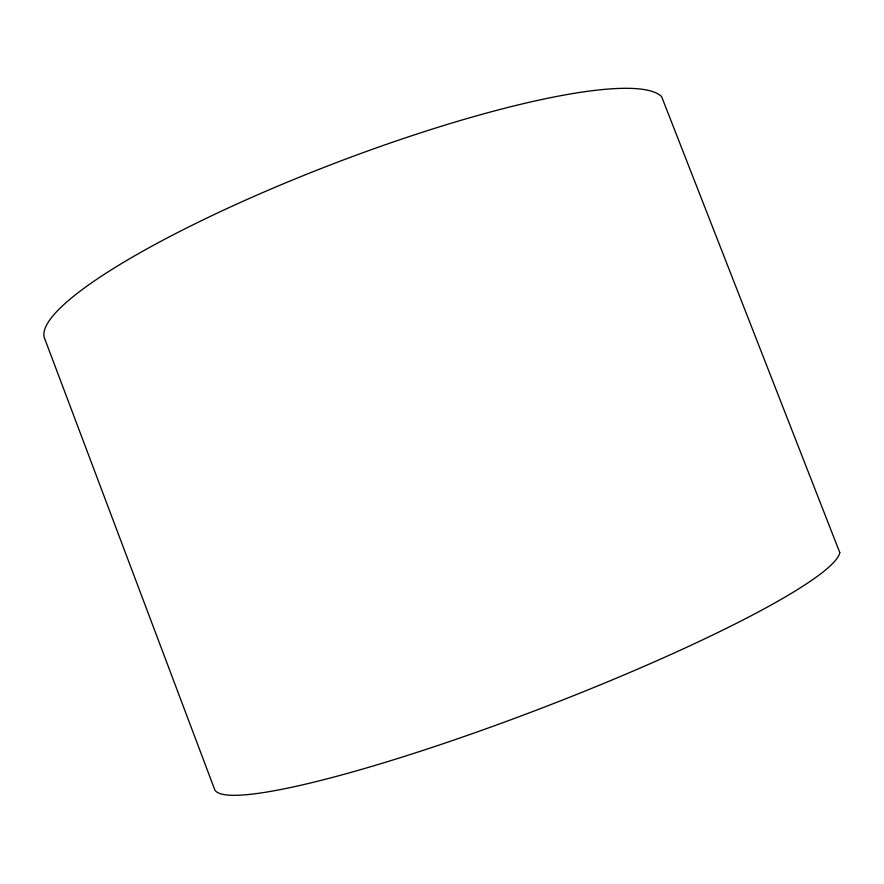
<?xml version="1.0" encoding="UTF-8"?>
<svg xmlns="http://www.w3.org/2000/svg" width="884" height="884" viewBox="0 0 884 884"><rect width="100%" height="100%" fill="white"/><g stroke="black" fill="none" stroke-linecap="round" stroke-linejoin="round"><path stroke-width="1.33" d="M839.8 552.633L661.619 96.643A331.92 59.781 -21 0 0 324.119 167.341A331.92 59.781 -21 0 0 44.2 337.334L214.823 789.964A334.815 41.625 -21 0 0 532.908 711.487A334.815 41.625 -21 0 0 839.8 552.633"/></g></svg>
